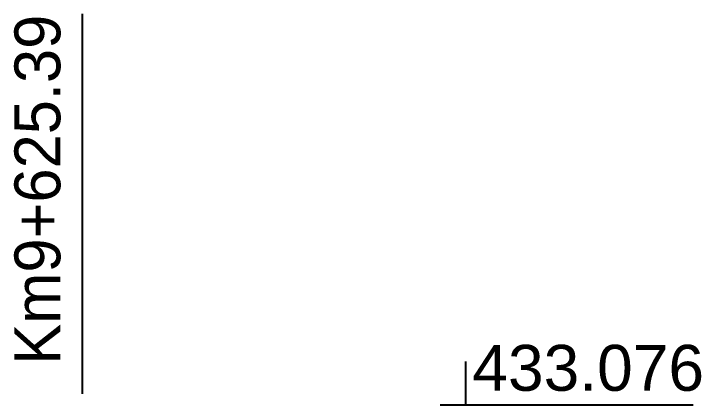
# Model space of a CAD drawing. Header units: inches. Extents: x 444671 to 463716, y 1783086 to 1794968.
# Drawn here: x 456411.9 to 456471.8, y 1787476.8 to 1787510.3 of the extents above; entities that cross this region are included whole.
import ezdxf
from ezdxf.enums import TextEntityAlignment as Align

# ---------------------------------------------------------------- set-up
doc = ezdxf.new("R2010")
doc.units = ezdxf.units.IN
doc.header["$MEASUREMENT"] = 0
for name, color, linetype in [('Ghichu', 3, 'Continuous'), ('Khung_bang', 140, 'Continuous'), ('Text', 3, 'Continuous')]:
    doc.layers.add(name, color=color, linetype=linetype)
doc.styles.add('VNARIAL', font='')
doc.styles.add('VnAvt', font='')
doc.styles.get('VNARIAL').set_extended_font_data('.VnArial')
doc.styles.get('VnAvt').set_extended_font_data('.VnAvant')

# ---------------------------------------------------------------- blocks, each defined once
blk = doc.blocks.new('CD2')
at = {"layer": 'Khung_bang'}
blk.add_hatch(color=256, dxfattribs=at).paths.add_polyline_path([(0, 1.4), (0, 0), (1.281, 1.4)])
at = {"layer": 'Khung_bang', "ltscale": 29}
for p, q in [((0, 3.9), (0, 0)), ((9, 2.175), (-1, 2.175))]:
    blk.add_line(p, q, dxfattribs=at)
at = {"layer": 'Khung_bang'}
blk.add_line((-2.5, 0), (2.5, 0), dxfattribs=at)
blk.add_lwpolyline([(0, 0), (-1.281, 1.4), (1.281, 1.4)], close=True, dxfattribs=at)

msp = doc.modelspace()

# ---------------------------------------------------------------- linework, layer by layer
at = {"layer": 'Ghichu'}
msp.add_line((456417.8845, 1787477.2235), (456417.8845, 1787510.3218), dxfattribs=at)

# ---------------------------------------------------------------- block references
at = {"layer": 'Text', "linetype": 'ByBlock', "xscale": 2.205000000016298, "yscale": 2.205000000074506, "zscale": 2.205}
msp.add_blockref('CD2', (456451.2465, 1787471.4451), dxfattribs=at)

# ---------------------------------------------------------------- texts
at = {"layer": 'Ghichu', "insert": (456411.9453, 1787479.7542), "char_height": 4, "attachment_point": 1, "rotation": 90, "style": 'VnAvt'}
msp.add_mtext('Km9+625.39', dxfattribs=at)
at = {"layer": 'Text', "linetype": 'ByBlock', "style": 'VNARIAL'}
msp.add_text('433.076', height=4, dxfattribs=at).set_placement((456451.854, 1787479.4826), align=Align.MIDDLE_LEFT)

doc.saveas('drawing.dxf')
